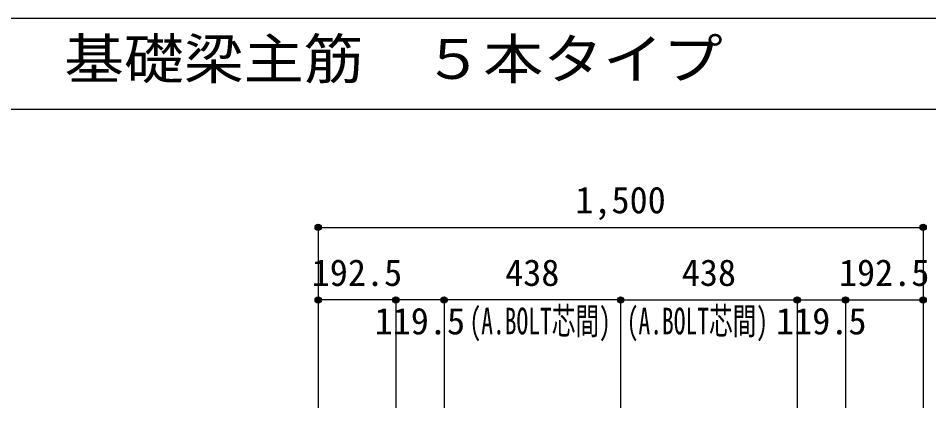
# Model space of a CAD drawing. Units: millimetres at full size, sheet at 1:30. Extents: x -5973 to 5954, y -4195 to 4201.
# Drawn here: x -942 to 1317, y 3236 to 4201 of the extents above; entities that cross this region are included whole.
import ezdxf
from ezdxf.enums import TextEntityAlignment as Align

# ---------------------------------------------------------------- set-up
doc = ezdxf.new("R2010")
doc.units = ezdxf.units.MM
doc.header["$LTSCALE"] = 30
doc.header["$PDMODE"] = 32
doc.header["$PDSIZE"] = 15
for name, color, linetype in [('0-7_文字', 4, 'Continuous'), ('0-D_寸法', 4, 'Continuous'), ('6-7_文字', 7, 'Continuous'), ('F-0_枠', 6, 'Continuous')]:
    doc.layers.add(name, color=color, linetype=linetype)
doc.styles.add('ＭＳ ゴシック', font='')
doc.styles.get('ＭＳ ゴシック').set_extended_font_data('MS Gothic')

msp = doc.modelspace()

# ---------------------------------------------------------------- linework, layer by layer
at = {"layer": '0-D_寸法'}
for p, q in [((-197.56, 3683.07), (-197.56, 3503.07)), ((-197.56, 3683.07), (-197.56, 3503.07)), ((-197.56, 3683.07), (1302.44, 3683.07)), ((-197.56, 3683.07), (1302.44, 3683.07)), ((1302.44, 3683.07), (1302.44, 3236.03)), ((-197.56, 3503.07), (-197.56, 3236.03)), ((-5.06, 3503.07), (-197.56, 3503.07)), ((-5.06, 3503.07), (-5.06, 3236.03)), ((114.44, 3503.07), (-5.06, 3503.07)), ((114.44, 3503.07), (114.44, 3236.03)), ((552.44, 3503.07), (114.44, 3503.07)), ((552.44, 3503.07), (552.44, 3236.03)), ((552.44, 3503.07), (990.44, 3503.07)), ((990.44, 3503.07), (990.44, 3236.03)), ((1109.94, 3503.07), (1109.94, 3236.03))]:
    msp.add_line(p, q, dxfattribs=at)
msp.add_lwpolyline([(990.44, 3503.07), (1109.94, 3503.07), (1302.44, 3503.07)], dxfattribs=at)
for centre, radius in [((-197.56, 3683.07), 8), ((-197.56, 3683.07), 7.2), ((-197.56, 3683.07), 6.4), ((-197.56, 3683.07), 5.6), ((-197.56, 3683.07), 4.8), ((-197.56, 3683.07), 4), ((-197.56, 3683.07), 3.2), ((-197.56, 3683.07), 2.4), ((-197.56, 3683.07), 1.6), ((-197.56, 3683.07), 0.8), ((1302.44, 3683.07), 8), ((1302.44, 3683.07), 7.2), ((1302.44, 3683.07), 6.4), ((1302.44, 3683.07), 5.6), ((1302.44, 3683.07), 4.8), ((1302.44, 3683.07), 4), ((1302.44, 3683.07), 3.2), ((1302.44, 3683.07), 2.4), ((1302.44, 3683.07), 1.6), ((1302.44, 3683.07), 0.8), ((-197.56, 3503.07), 8), ((-197.56, 3503.07), 7.2), ((-197.56, 3503.07), 6.4), ((-197.56, 3503.07), 5.6), ((-197.56, 3503.07), 4.8), ((-197.56, 3503.07), 4), ((-197.56, 3503.07), 3.2), ((-197.56, 3503.07), 2.4), ((-197.56, 3503.07), 1.6), ((-197.56, 3503.07), 0.8), ((-5.06, 3503.07), 8), ((-5.06, 3503.07), 7.2), ((-5.06, 3503.07), 6.4), ((-5.06, 3503.07), 5.6), ((-5.06, 3503.07), 4.8), ((-5.06, 3503.07), 4), ((-5.06, 3503.07), 3.2), ((-5.06, 3503.07), 2.4), ((-5.06, 3503.07), 1.6), ((-5.06, 3503.07), 0.8), ((114.44, 3503.07), 8), ((114.44, 3503.07), 7.2), ((114.44, 3503.07), 6.4), ((114.44, 3503.07), 5.6), ((114.44, 3503.07), 4.8), ((114.44, 3503.07), 4), ((114.44, 3503.07), 3.2), ((114.44, 3503.07), 2.4), ((114.44, 3503.07), 1.6), ((114.44, 3503.07), 0.8), ((552.44, 3503.07), 8), ((552.44, 3503.07), 7.2), ((552.44, 3503.07), 6.4), ((552.44, 3503.07), 5.6), ((552.44, 3503.07), 4.8), ((552.44, 3503.07), 4), ((552.44, 3503.07), 3.2), ((552.44, 3503.07), 2.4), ((552.44, 3503.07), 1.6), ((552.44, 3503.07), 0.8), ((990.44, 3503.07), 8), ((990.44, 3503.07), 7.2), ((990.44, 3503.07), 6.4), ((990.44, 3503.07), 5.6), ((990.44, 3503.07), 4.8), ((990.44, 3503.07), 4), ((990.44, 3503.07), 3.2), ((990.44, 3503.07), 2.4), ((990.44, 3503.07), 1.6), ((990.44, 3503.07), 0.8), ((1109.94, 3503.07), 8), ((1109.94, 3503.07), 7.2), ((1109.94, 3503.07), 6.4), ((1109.94, 3503.07), 5.6), ((1109.94, 3503.07), 4.8), ((1109.94, 3503.07), 4), ((1109.94, 3503.07), 3.2), ((1109.94, 3503.07), 2.4), ((1109.94, 3503.07), 1.6), ((1109.94, 3503.07), 0.8), ((1302.44, 3503.07), 8), ((1302.44, 3503.07), 7.2), ((1302.44, 3503.07), 6.4), ((1302.44, 3503.07), 5.6), ((1302.44, 3503.07), 4.8), ((1302.44, 3503.07), 4), ((1302.44, 3503.07), 3.2), ((1302.44, 3503.07), 2.4), ((1302.44, 3503.07), 1.6), ((1302.44, 3503.07), 0.8)]:
    msp.add_circle(centre, radius, dxfattribs=at)
at = {"layer": '0-D_寸法', "color": 7}
for p in [(-197.56, 3683.07), (-197.56, 3683.07), (1302.44, 3683.07), (-197.56, 3503.07), (-197.56, 3503.07), (-5.06, 3503.07), (114.44, 3503.07), (114.44, 3503.07), (552.44, 3503.07), (552.44, 3503.07), (990.44, 3503.07), (990.44, 3503.07), (1109.94, 3503.07), (1109.94, 3503.07), (1302.44, 3503.07), (1302.44, 3503.07)]:
    msp.add_point(p, dxfattribs=at)
at = {"layer": 'F-0_枠'}
msp.add_line((-5972.88, 4201.15), (5954.1, 4201.15), dxfattribs=at)
at = {"layer": 'F-0_枠', "color": 2}
msp.add_line((-5972.88, 3976.15), (3723.6, 3976.15), dxfattribs=at)

# ---------------------------------------------------------------- texts
at = {"layer": '0-7_文字', "style": 'ＭＳ ゴシック', "width": 0.65}
for p in [(177.44, 3398.07), (567.44, 3398.07)]:
    msp.add_text('(A.BOLT芯間)', height=65.98, dxfattribs=at).set_placement(p, align=Align.BOTTOM_LEFT)
at = {"layer": '0-D_寸法', "style": 'ＭＳ ゴシック'}
for s, p in [('1,500', (439.94, 3698.07)), ('192.5', (-213.81, 3518.07)), ('438', (265.94, 3518.07)), ('438', (703.94, 3518.07)), ('192.5', (1093.69, 3518.07)), ('119.5', (-57.81, 3398.07)), ('119.5', (937.69, 3398.07))]:
    msp.add_text(s, height=65.98, dxfattribs=at).set_placement(p, align=Align.BOTTOM_LEFT)
at = {"layer": '6-7_文字', "color": 2, "style": 'ＭＳ ゴシック', "width": 1.1}
msp.add_text('\u3000\u3000基礎梁主筋\u3000５本タイプ', height=98.97, dxfattribs=at).set_placement((-1124.64, 4021.15), align=Align.BOTTOM_LEFT)

doc.saveas('drawing.dxf')
